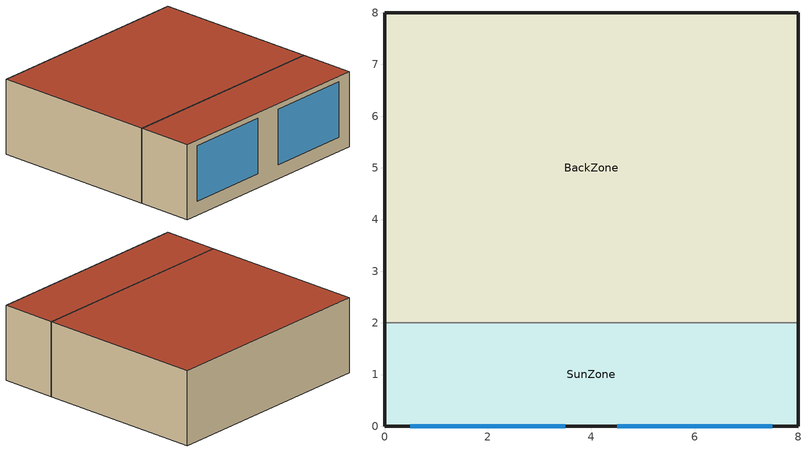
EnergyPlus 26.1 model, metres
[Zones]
SunZone
 floor outside (Std140 HM Floor): 0,2 8,2 8,0 0,0 z0
 wall outside (Std140 HM Wall): 0,2 0,0 8,0 8,2 z0:2.7
 wall to BackZone (Std140 Common Wall): 8,2 0,2 z0:2.7
 window (Std140 Window): 0.5,0 3.5,0 / 4.5,0 7.5,0 z0.5:2.5
 roof outside (Std140 Roof): 0,0 8,0 8,2 0,2 z2.7
BackZone
 floor outside (Std140 Floor): 0,8 8,8 8,2 0,2 z0
 wall outside (Std140 Wall): 8,2 8,8 0,8 0,2 z0:2.7
 roof outside (Std140 Roof): 0,2 8,2 8,8 0,8 z2.7
[Building]
Std140 960: North Axis=0; Terrain=Country; Loads Convergence Tolerance Value=0.04; Temperature Convergence Tolerance Value=0.4; Solar Distribution=FullInteriorAndExterior; Maximum Number of Warmup Days=25; Minimum Number of Warmup Days=6
[Site:GroundTemperature:BuildingSurface]
18, 18, 18, 18, 18, 18, 18, 18, 18, 18, 18, 18
[Material:NoMass] Roughness=Rough; Thermal Absorptance=0.9; Solar Absorptance=0.6; Visible Absorptance=0.6
Name | Thermal Resistance
Std140 Floor L1 Floor insulation 1.003m | 25.075
Std140 HM Floor L1 Floor insulation 1.007m | 25.175
[Material] Thermal Absorptance=0.9; Solar Absorptance=0.6; Visible Absorptance=0.6
Name | Roughness | Thickness | Conductivity | Density | Specific Heat
Std140 Wall L1 Wood siding 9mm; Std140 HM Wall L1 Wood siding 9mm | Rough | 0.009 | 0.14 | 530 | 900
Std140 Wall L2 Fiberglass quilt 66mm | Rough | 0.066 | 0.04 | 12 | 840
Std140 Wall L3 Plasterboard 12mm | Smooth | 0.012 | 0.16 | 950 | 840
Std140 Roof L1 Roofdeck 19mm | Rough | 0.019 | 0.14 | 530 | 900
Std140 Roof L2 Fiberglass quilt 111.8mm | Rough | 0.1118 | 0.04 | 12 | 840
Std140 Roof L3 Plasterboard 10mm | Smooth | 0.01 | 0.16 | 950 | 840
Std140 Floor L2 Timber flooring 25mm | Smooth | 0.025 | 0.14 | 650 | 1200
Std140 HM Wall L2 Foam insulation 61.5mm | Rough | 0.0615 | 0.04 | 10 | 1400
Std140 HM Wall L3 Concrete block 100mm | Smooth | 0.1 | 0.51 | 1400 | 1000
Std140 HM Floor L2 Concrete slab 80mm | Smooth | 0.08 | 1.13 | 1400 | 1000
Std140 Common Wall L1 Common wall concrete 200mm | Rough | 0.2 | 0.51 | 1400 | 1000
[Construction]
Std140 Wall: Std140 Wall L1 Wood siding 9mm, Std140 Wall L2 Fiberglass quilt 66mm, Std140 Wall L3 Plasterboard 12mm
Std140 Roof: Std140 Roof L1 Roofdeck 19mm, Std140 Roof L2 Fiberglass quilt 111.8mm, Std140 Roof L3 Plasterboard 10mm
Std140 Floor: Std140 Floor L1 Floor insulation 1.003m, Std140 Floor L2 Timber flooring 25mm
Std140 HM Wall: Std140 HM Wall L1 Wood siding 9mm, Std140 HM Wall L2 Foam insulation 61.5mm, Std140 HM Wall L3 Concrete block 100mm
Std140 HM Floor: Std140 HM Floor L1 Floor insulation 1.007m, Std140 HM Floor L2 Concrete slab 80mm
Std140 Common Wall: Std140 Common Wall L1 Common wall concrete 200mm
Std140 Window: Std140 Window P1 Std140 Clear 3.048, Std140 Window G1 Air 12mm, Std140 Window P2 Std140 Clear 3.048
[WindowMaterial:Glazing] Optical Data Type=SpectralAverage; Thickness=0.003048; Solar Transmittance at Normal Incidence=0.834; Front Side Solar Reflectance at Normal Incidence=0.075; Back Side Solar Reflectance at Normal Incidence=0.075; Visible Transmittance at Normal Incidence=0.834; Front Side Visible Reflectance at Normal Incidence=0.075; Back Side Visible Reflectance at Normal Incidence=0.075; Infrared Transmittance at Normal Incidence=0; Front Side Infrared Hemispherical Emissivity=0.84; Back Side Infrared Hemispherical Emissivity=0.84; Conductivity=1
Std140 Window P1 Std140 Clear 3.048; Std140 Window P2 Std140 Clear 3.048
[WindowMaterial:Gas]
Std140 Window G1 Air 12mm: Gas Type=Air; Thickness=0.012
[Zone] Type=1; Multiplier=1
SunZone; BackZone
[ElectricEquipment]
Std140 internal gains: Zone or ZoneList or Space or SpaceList=BackZone; Schedule=Always On; Design Level Calculation Method=EquipmentLevel; Design Level=200; Fraction Latent=0; Fraction Radiant=0.6; Fraction Lost=0
[ZoneInfiltration:DesignFlowRate] Schedule=Always On; Design Flow Rate Calculation Method=AirChanges/Hour; Air Changes per Hour=0.5
Name | Zone or ZoneList or Space or SpaceList
Std140 infiltration z | BackZone
Std140 infiltration sun | SunZone
[HVACTemplate:Thermostat]
BackZone Tstat: Constant Heating Setpoint=20; Constant Cooling Setpoint=27
[HVACTemplate:Zone:IdealLoadsAirSystem]
BackZone: Template Thermostat=BackZone Tstat; Heating Limit=NoLimit; Cooling Limit=NoLimit; Dehumidification Control Type=None; Humidification Control Type=None; Outdoor Air Method=None
[Schedule:Compact]
Always On: Through: 12/31, For: AllDays, Until: 24:00, 1
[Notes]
Exported by Pinocchio-EP 1.0.0+b0c9cf1.dirty (EnergyPlus input)
Profile: Standard 140 / validation (lib/compliance/profile140.js)
